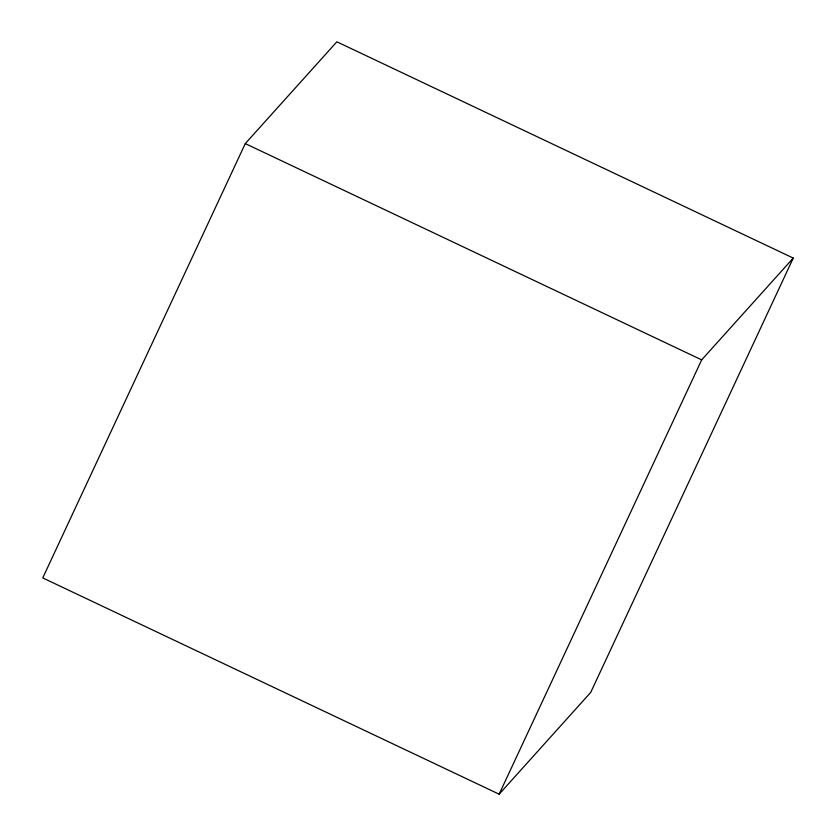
<?xml version="1.0" encoding="UTF-8"?>
<svg xmlns="http://www.w3.org/2000/svg" width="836" height="836" viewBox="0 0 836 836"><rect width="100%" height="100%" fill="white"/><g stroke="black" fill="none" stroke-linecap="round" stroke-linejoin="round"><path stroke-width="1.25" d="M245.282 143.593L42.751 577.916L499.144 794.2L590.718 692.407L793.249 258.084L336.856 41.8L245.282 143.593L701.676 359.877L793.249 258.084M499.144 794.2L701.676 359.877"/></g></svg>
